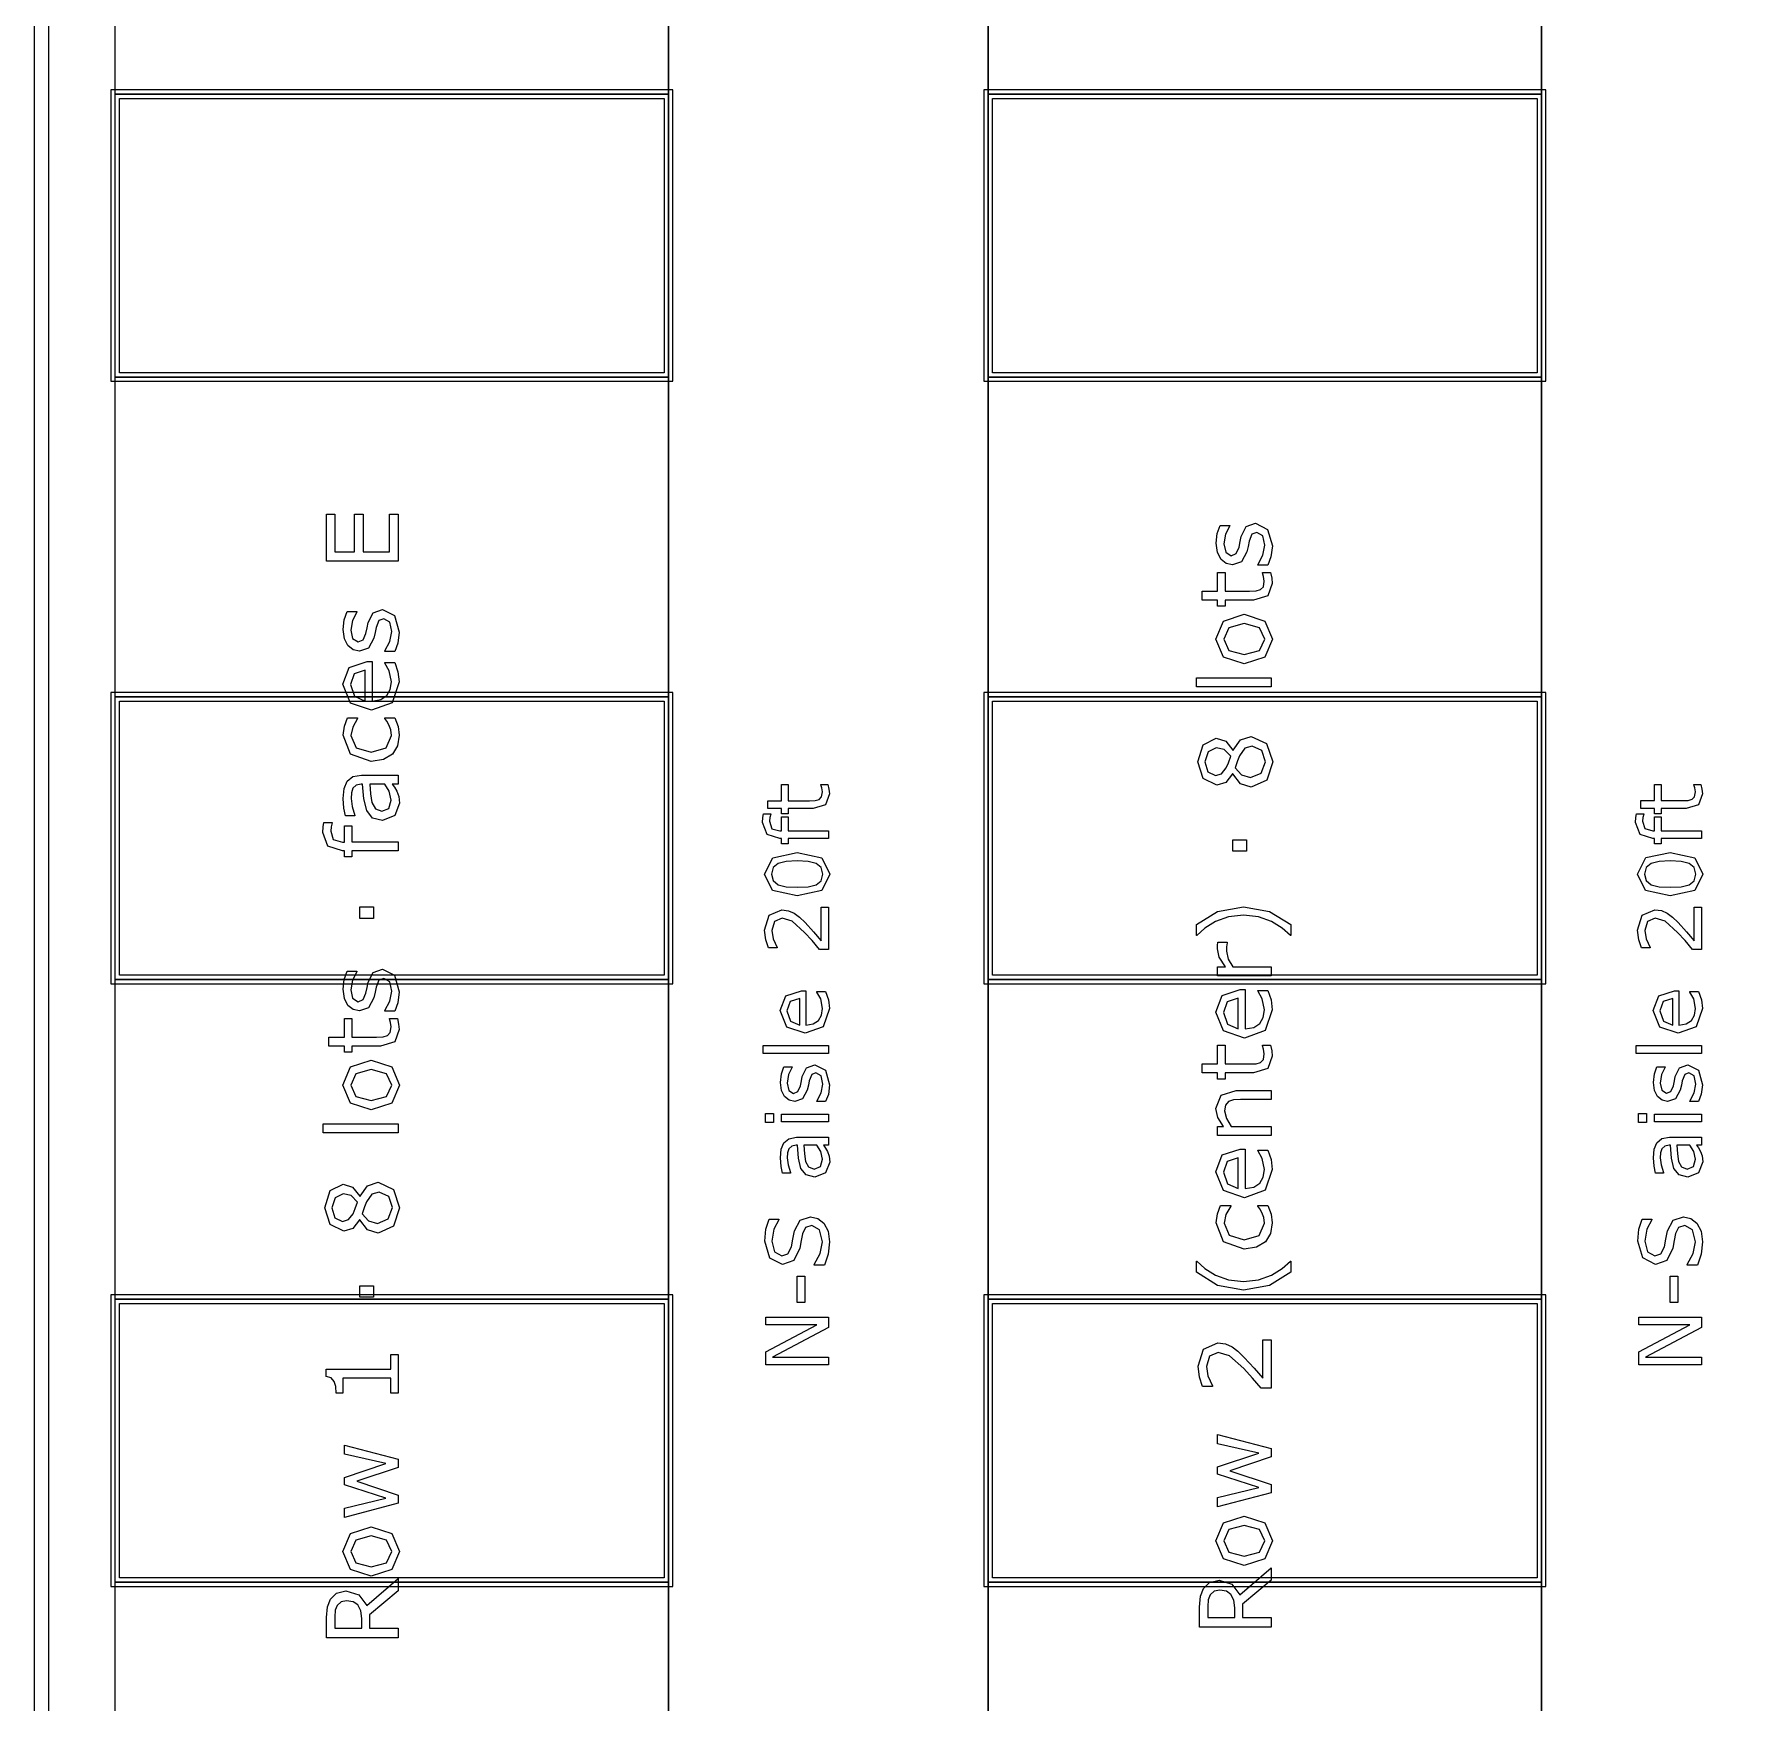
# Model space of a CAD drawing. Extents: x -1 to 182, y 89 to 480.
# Drawn here: x 94.56 to 131.25, y 237.91 to 273.81 of the extents above; entities that cross this region are included whole.
import ezdxf

# ---------------------------------------------------------------- set-up
doc = ezdxf.new("R2010")
doc.units = 0
doc.header["$MEASUREMENT"] = 0
doc.layers.add('Layer 1', color=7, linetype='Continuous')

msp = doc.modelspace()

# ---------------------------------------------------------------- linework, layer by layer
at = {"layer": 'Layer 1', "color": 7}
for points in [[(94.562067, 309.721697), (94.562067, 190.077473), (154.145953, 190.077473), (154.145953, 309.721697), (94.562067, 309.721697)], [(94.879361, 309.404403), (153.828659, 309.404403), (153.828659, 190.394761), (94.879361, 190.394761), (94.879361, 309.404403)]]:
    msp.add_lwpolyline(points, close=True, dxfattribs=at)
for points in [[(108.214447, 309.56305), (115.093605, 309.56305), (115.093605, 190.236117), (108.214447, 190.236117), (108.214447, 309.56305)], [(126.99984, 309.56305), (133.878998, 309.56305), (133.878998, 190.236117), (126.99984, 190.236117), (126.99984, 309.56305)], [(96.308212, 279.400588), (108.214447, 279.400588), (108.214447, 272.52143), (96.308212, 272.52143), (96.308212, 279.400588)], [(115.093605, 279.400588), (126.99984, 279.400588), (126.99984, 272.52143), (115.093605, 272.52143), (115.093605, 279.400588)], [(96.215711, 272.613931), (96.215711, 266.34352), (108.306948, 266.34352), (108.306948, 272.613931), (96.215711, 272.613931)], [(115.001104, 272.613931), (115.001104, 266.34352), (127.092341, 266.34352), (127.092341, 272.613931), (115.001104, 272.613931)], [(96.308212, 272.52143), (108.214447, 272.52143), (108.214447, 266.436021), (96.308212, 266.436021), (96.308212, 272.52143)], [(96.400713, 272.428929), (108.121946, 272.428929), (108.121946, 266.528522), (96.400713, 266.528522), (96.400713, 272.428929)], [(115.093605, 272.52143), (126.99984, 272.52143), (126.99984, 266.436021), (115.093605, 266.436021), (115.093605, 272.52143)], [(115.186106, 272.428929), (126.907339, 272.428929), (126.907339, 266.528522), (115.186106, 266.528522), (115.186106, 272.428929)], [(96.308212, 266.436021), (108.214447, 266.436021), (108.214447, 259.556863), (96.308212, 259.556863), (96.308212, 266.436021)], [(115.093605, 266.436021), (126.99984, 266.436021), (126.99984, 259.556863), (115.093605, 259.556863), (115.093605, 266.436021)], [(102.39321, 263.485683), (102.39321, 262.47179), (100.854287, 262.47179), (100.854287, 263.485683), (101.036188, 263.485683), (101.036188, 262.676429), (101.457867, 262.676429), (101.457867, 263.485683), (101.639768, 263.485683), (101.639768, 262.676429), (102.211309, 262.676429), (102.211309, 263.485683), (102.39321, 263.485683)], [(120.846415, 263.289705), (121.105831, 263.158445), (121.207116, 262.80188), (121.177144, 262.566235), (121.109963, 262.387435), (120.891889, 262.387435), (120.891889, 262.39778), (121.002476, 262.602419), (121.042783, 262.818427), (121.001442, 263.018931), (120.87122, 263.091278), (120.767865, 263.052004), (120.707922, 262.901109), (120.686226, 262.792588), (120.659355, 262.671666), (120.541531, 262.455657), (120.349295, 262.392613), (120.214937, 262.421553), (120.102283, 262.511469), (120.0258, 262.65823), (119.996863, 262.858734), (120.022712, 263.067506), (120.083688, 263.244239), (120.291428, 263.244239), (120.291428, 263.233894), (120.199443, 263.053028), (120.161203, 262.844253), (120.202544, 262.664421), (120.323467, 262.591039), (120.430953, 262.635481), (120.489865, 262.776041), (120.514657, 262.895931), (120.537385, 263.007551), (120.643837, 263.216323), (120.84641, 263.289705), (120.846415, 263.289705)], [(121.168875, 262.230339), (121.192635, 262.110451), (121.201948, 261.995727), (121.106862, 261.727012), (120.801973, 261.635027), (120.188058, 261.635027), (120.188058, 261.50377), (120.02476, 261.50377), (120.02476, 261.635027), (119.692997, 261.635027), (119.692997, 261.829331), (120.02476, 261.829331), (120.02476, 262.230339), (120.188058, 262.230339), (120.188058, 261.829331), (120.714123, 261.829331), (120.856749, 261.833459), (120.951833, 261.862399), (121.012811, 261.924409), (121.031411, 262.046366), (121.01797, 262.145585), (120.994211, 262.219999), (120.994211, 262.230344), (121.168875, 262.230339)], [(102.060415, 261.43413), (102.319831, 261.302873), (102.421116, 260.946305), (102.391144, 260.71066), (102.323963, 260.53186), (102.105889, 260.53186), (102.105889, 260.542205), (102.216476, 260.746841), (102.256783, 260.96285), (102.215442, 261.163353), (102.08522, 261.235701), (101.981865, 261.196426), (101.921922, 261.045532), (101.900226, 260.93701), (101.873355, 260.816088), (101.755531, 260.600082), (101.563295, 260.537035), (101.428937, 260.565975), (101.316283, 260.655891), (101.2398, 260.802653), (101.210863, 261.003156), (101.236712, 261.211931), (101.297688, 261.388662), (101.505428, 261.388662), (101.505428, 261.378316), (101.413443, 261.19745), (101.375203, 260.988678), (101.416544, 260.808844), (101.537467, 260.735462), (101.644953, 260.779904), (101.703865, 260.920463), (101.728657, 261.040354), (101.751385, 261.151974), (101.857837, 261.360748), (102.06041, 261.434127), (102.060415, 261.43413)], [(120.602501, 261.330137), (121.047953, 261.185442), (121.211248, 260.79787), (121.047953, 260.408229), (120.602501, 260.264569), (120.157052, 260.408229), (119.992719, 260.79787), (120.157052, 261.185442), (120.602501, 261.330137), (120.602501, 261.330137)], [(120.602501, 261.129634), (120.269706, 261.041781), (120.160153, 260.79787), (120.269706, 260.55189), (120.602501, 260.465075), (120.932198, 260.552925), (121.043818, 260.79787), (120.93323, 261.04075), (120.602501, 261.129634), (120.602501, 261.129634)], [(101.836138, 260.31482), (101.836138, 259.464228), (102.022175, 259.496266), (102.151365, 259.584116), (102.225779, 259.71124), (102.250571, 259.874538), (102.204062, 260.111215), (102.111043, 260.281747), (102.111043, 260.292092), (102.322916, 260.292092), (102.392162, 260.091588), (102.420068, 259.876615), (102.265038, 259.428064), (101.82269, 259.266833), (101.373105, 259.420828), (101.206706, 259.82804), (101.343133, 260.187706), (101.730705, 260.31483), (101.836138, 260.31482)], [(101.68731, 260.125685), (101.450633, 260.04817), (101.366916, 259.817692), (101.458901, 259.568614), (101.68731, 259.464228), (101.68731, 260.125685)], [(121.17921, 259.961746), (121.17921, 259.767444), (119.57104, 259.767444), (119.57104, 259.961746), (121.17921, 259.961746)], [(96.215711, 259.649364), (96.215711, 253.378953), (108.306948, 253.378953), (108.306948, 259.649364), (96.215711, 259.649364)], [(96.308212, 259.556863), (108.214447, 259.556863), (108.214447, 253.471454), (96.308212, 253.471454), (96.308212, 259.556863)], [(96.400713, 259.464362), (108.121946, 259.464362), (108.121946, 253.563955), (96.400713, 253.563955), (96.400713, 259.464362)], [(115.001104, 259.649364), (115.001104, 253.378953), (127.092341, 253.378953), (127.092341, 259.649364), (115.001104, 259.649364)], [(115.093605, 259.556863), (126.99984, 259.556863), (126.99984, 253.471454), (115.093605, 253.471454), (115.093605, 259.556863)], [(115.186106, 259.464362), (126.907339, 259.464362), (126.907339, 253.563955), (115.186106, 253.563955), (115.186106, 259.464362)], [(102.320862, 259.099392), (102.39321, 258.91439), (102.41906, 258.729388), (102.382886, 258.499947), (102.271264, 258.321144), (102.083161, 258.204357), (101.817546, 258.163016), (101.373129, 258.318046), (101.2119, 258.729388), (101.239803, 258.923693), (101.308018, 259.099392), (101.524023, 259.099392), (101.524023, 259.089046), (101.417571, 258.905079), (101.380362, 258.721109), (101.491985, 258.459627), (101.817546, 258.364544), (102.138972, 258.457561), (102.250594, 258.721109), (102.23509, 258.841), (102.194783, 258.950553), (102.149307, 259.030134), (102.106934, 259.089046), (102.106934, 259.099392), (102.320862, 259.099392)], [(120.750287, 258.703945), (121.082047, 258.54788), (121.214339, 258.157208), (121.085148, 257.758267), (120.754419, 257.610471), (120.522909, 257.684885), (120.357545, 257.894691), (120.351354, 257.894691), (120.206661, 257.710724), (120.01029, 257.651812), (119.720903, 257.79444), (119.605148, 258.157208), (119.715735, 258.525145), (119.996855, 258.662603), (120.202526, 258.59749), (120.359622, 258.406289), (120.365813, 258.406289), (120.518776, 258.627462), (120.750287, 258.703945), (120.750287, 258.703945)], [(119.998911, 258.458999), (119.823212, 258.373216), (119.757066, 258.156173), (119.819076, 257.942234), (119.98651, 257.859552), (120.1157, 257.900893), (120.211818, 258.028017), (120.260393, 258.13757), (120.310002, 258.27813), (120.16841, 258.419724), (119.998911, 258.458999), (119.998911, 258.458999)], [(120.769921, 258.491037), (120.617995, 258.448662), (120.50224, 258.285366), (120.459864, 258.178911), (120.405088, 258.024916), (120.542547, 257.875054), (120.738917, 257.819245), (120.969393, 257.915363), (121.060343, 258.159274), (120.982829, 258.400087), (120.769921, 258.491037), (120.769921, 258.491037)], [(102.39321, 257.871562), (102.39321, 257.678292), (102.270221, 257.678292), (102.319831, 257.608011), (102.36944, 257.523263), (102.408712, 257.41164), (102.425248, 257.263847), (102.321897, 256.999264), (102.058346, 256.890743), (101.846473, 256.946554), (101.718317, 257.107785), (101.655272, 257.360999), (101.630481, 257.678292), (101.600509, 257.678292), (101.490953, 257.654533), (101.422741, 257.588387), (101.390702, 257.489168), (101.382447, 257.368246), (101.403111, 257.197714), (101.460989, 257.003413), (101.460989, 256.993067), (101.263586, 256.993067), (101.229479, 257.1574), (101.210879, 257.369273), (101.231542, 257.581145), (101.299757, 257.738242), (101.422746, 257.83746), (101.609814, 257.871568), (102.39321, 257.871562)], [(102.10899, 257.678292), (101.787564, 257.678292), (101.803068, 257.468486), (101.83304, 257.278317), (101.907454, 257.142925), (102.044913, 257.091249), (102.194775, 257.151193), (102.244385, 257.334128), (102.20511, 257.521196), (102.108992, 257.678292), (102.10899, 257.678292)], [(111.645167, 257.670815), (111.665963, 257.565914), (111.674112, 257.465531), (111.590911, 257.230404), (111.324132, 257.149918), (110.786957, 257.149918), (110.786957, 257.035068), (110.644072, 257.035068), (110.644072, 257.149918), (110.353779, 257.149918), (110.353779, 257.319933), (110.644072, 257.319933), (110.644072, 257.670815), (110.786957, 257.670815), (110.786957, 257.319933), (111.247263, 257.319933), (111.372061, 257.323558), (111.455262, 257.348879), (111.508618, 257.40314), (111.52489, 257.509851), (111.513142, 257.596669), (111.492346, 257.66178), (111.492346, 257.670829), (111.645167, 257.670815)], [(130.430267, 257.671208), (130.451063, 257.566307), (130.459212, 257.465924), (130.376011, 257.230797), (130.109232, 257.150311), (129.572057, 257.150311), (129.572057, 257.035461), (129.429172, 257.035461), (129.429172, 257.150311), (129.138879, 257.150311), (129.138879, 257.320326), (129.429172, 257.320326), (129.429172, 257.671208), (129.572057, 257.671208), (129.572057, 257.320326), (130.032363, 257.320326), (130.157161, 257.323951), (130.240362, 257.349272), (130.293718, 257.403533), (130.30999, 257.510244), (130.298242, 257.597062), (130.277446, 257.662173), (130.277446, 257.671222), (130.430267, 257.671208)], [(100.973143, 256.851471), (100.973143, 256.841125), (100.954543, 256.757411), (100.944197, 256.666461), (101.000006, 256.48456), (101.199478, 256.428749), (101.238752, 256.428749), (101.238752, 256.779115), (101.40205, 256.779115), (101.40205, 256.434951), (102.39321, 256.434951), (102.39321, 256.240646), (101.402058, 256.240646), (101.402058, 256.109389), (101.23876, 256.109389), (101.23876, 256.240646), (101.20052, 256.240646), (100.885293, 256.342966), (100.774706, 256.638555), (100.780897, 256.755345), (100.795369, 256.851463), (100.973143, 256.851471)], [(110.411652, 257.038684), (110.411652, 257.029636), (110.39538, 256.956386), (110.386331, 256.876805), (110.435165, 256.717639), (110.609702, 256.668805), (110.644067, 256.668805), (110.644067, 256.975375), (110.786952, 256.975375), (110.786952, 256.674232), (111.65421, 256.674232), (111.65421, 256.504216), (110.786952, 256.504216), (110.786952, 256.389366), (110.644067, 256.389366), (110.644067, 256.504216), (110.610605, 256.504216), (110.334782, 256.593746), (110.238019, 256.852386), (110.243443, 256.954576), (110.256116, 257.038679), (110.411652, 257.038684)], [(129.196752, 257.039077), (129.196752, 257.030029), (129.18048, 256.956779), (129.171431, 256.877198), (129.220265, 256.718032), (129.394802, 256.669198), (129.429167, 256.669198), (129.429167, 256.975768), (129.572052, 256.975768), (129.572052, 256.674625), (130.43931, 256.674625), (130.43931, 256.504609), (129.572052, 256.504609), (129.572052, 256.389759), (129.429167, 256.389759), (129.429167, 256.504609), (129.395705, 256.504609), (129.119882, 256.594139), (129.023119, 256.852779), (129.028543, 256.954969), (129.041216, 257.039072), (129.196752, 257.039077)], [(120.651068, 256.478759), (120.651068, 256.231747), (120.358579, 256.231747), (120.358579, 256.478759), (120.651068, 256.478759)], [(110.980478, 256.20579), (111.513134, 256.091845), (111.682245, 255.740058), (111.51042, 255.385557), (110.982288, 255.274323), (110.452347, 255.387366), (110.280524, 255.740058), (110.455059, 256.093652), (110.980478, 256.20579), (110.980478, 256.20579)], [(129.765578, 256.206183), (130.298234, 256.092238), (130.467345, 255.740451), (130.29552, 255.38595), (129.767388, 255.274716), (129.237447, 255.387759), (129.065624, 255.740451), (129.240159, 256.094045), (129.765578, 256.206183), (129.765578, 256.206183)], [(111.391048, 255.967951), (111.219225, 256.010454), (110.980478, 256.022201), (110.741735, 256.010454), (110.569912, 255.967046), (110.465007, 255.880229), (110.429738, 255.740058), (110.465007, 255.598982), (110.571719, 255.51126), (110.746256, 255.468757), (110.982288, 255.457909), (111.21832, 255.467858), (111.388336, 255.51036), (111.495952, 255.594466), (111.533028, 255.740063), (111.497759, 255.881139), (111.391048, 255.967957), (111.391048, 255.967951)], [(130.176148, 255.968344), (130.004325, 256.010847), (129.765578, 256.022594), (129.526835, 256.010847), (129.355012, 255.967439), (129.250107, 255.880622), (129.214838, 255.740451), (129.250107, 255.599375), (129.356819, 255.511653), (129.531356, 255.46915), (129.767388, 255.458302), (130.00342, 255.468251), (130.173436, 255.510753), (130.281052, 255.594859), (130.318128, 255.740456), (130.282859, 255.881532), (130.176148, 255.96835), (130.176148, 255.968344)], [(101.865079, 255.033494), (101.865079, 254.786482), (101.57259, 254.786482), (101.57259, 255.033494), (101.865079, 255.033494)], [(111.65421, 255.030153), (111.65421, 254.118582), (111.465202, 254.118582), (111.302423, 254.308492), (111.140546, 254.486646), (110.873767, 254.724488), (110.659439, 254.788697), (110.495755, 254.719061), (110.43607, 254.526437), (110.465007, 254.348283), (110.553632, 254.161085), (110.553632, 254.152036), (110.363722, 254.152036), (110.305845, 254.322954), (110.279625, 254.530951), (110.380005, 254.855607), (110.650401, 254.973172), (110.794191, 254.953276), (110.919894, 254.8963), (111.030223, 254.813102), (111.1505, 254.698252), (111.334985, 254.498394), (111.499574, 254.30577), (111.499574, 255.030142), (111.65421, 255.030153)], [(120.58802, 255.039055), (121.147161, 254.93777), (121.605011, 254.653549), (121.605011, 254.416872), (121.594666, 254.416872), (121.420002, 254.576034), (121.190558, 254.717629), (120.911505, 254.818914), (120.58801, 254.857154), (120.265549, 254.818914), (119.985464, 254.717629), (119.756021, 254.576034), (119.581356, 254.416872), (119.571011, 254.416872), (119.571011, 254.653549), (120.028864, 254.93777), (120.588002, 255.039055), (120.58802, 255.039055)], [(130.43931, 255.030546), (130.43931, 254.118975), (130.250302, 254.118975), (130.087523, 254.308885), (129.925646, 254.487039), (129.658867, 254.724881), (129.444539, 254.78909), (129.280855, 254.719454), (129.22117, 254.52683), (129.250107, 254.348676), (129.338732, 254.161478), (129.338732, 254.152429), (129.148822, 254.152429), (129.090945, 254.323347), (129.064725, 254.531344), (129.165105, 254.856), (129.435501, 254.973565), (129.579291, 254.953669), (129.704994, 254.896693), (129.815323, 254.813495), (129.9356, 254.698645), (130.120085, 254.498787), (130.284674, 254.306163), (130.284674, 255.030535), (130.43931, 255.030546)], [(120.236622, 254.273211), (120.236622, 254.262866), (120.22215, 254.178117), (120.21699, 254.082), (120.257297, 253.908367), (120.359617, 253.747135), (121.17921, 253.747135), (121.17921, 253.552834), (120.02476, 253.552834), (120.02476, 253.747135), (120.195292, 253.747135), (120.064035, 253.95074), (120.02476, 254.131609), (120.027856, 254.204988), (120.037143, 254.273201), (120.236622, 254.273211)], [(102.060415, 253.694043), (102.319831, 253.562786), (102.421116, 253.206218), (102.391144, 252.970575), (102.323963, 252.791775), (102.105889, 252.791775), (102.105889, 252.80212), (102.216476, 253.006759), (102.256783, 253.222765), (102.215442, 253.423271), (102.08522, 253.495616), (101.981865, 253.456344), (101.921922, 253.305447), (101.900226, 253.196928), (101.873355, 253.076006), (101.755531, 252.859998), (101.563295, 252.796953), (101.428937, 252.82589), (101.316283, 252.915809), (101.2398, 253.062568), (101.210863, 253.263074), (101.236712, 253.471846), (101.297688, 253.64858), (101.505428, 253.64858), (101.505428, 253.638234), (101.413443, 253.457365), (101.375203, 253.248594), (101.416544, 253.068759), (101.537467, 252.99538), (101.644953, 253.039822), (101.703865, 253.180381), (101.728657, 253.300269), (101.751385, 253.411892), (101.857837, 253.620663), (102.06041, 253.694043), (102.060415, 253.694043)], [(96.308212, 253.471454), (108.214447, 253.471454), (108.214447, 246.592296), (96.308212, 246.592296), (96.308212, 253.471454)], [(111.166771, 253.231428), (111.166771, 252.487158), (111.329553, 252.515193), (111.442597, 252.592063), (111.507708, 252.703296), (111.529404, 252.846182), (111.488708, 253.053273), (111.407317, 253.20249), (111.407317, 253.211539), (111.592708, 253.211539), (111.653297, 253.036097), (111.677718, 252.847994), (111.542066, 252.455514), (111.155011, 252.314436), (110.761623, 252.449183), (110.616026, 252.805491), (110.735398, 253.1202), (111.074525, 253.231433), (111.166771, 253.231428)], [(115.093605, 253.471454), (126.99984, 253.471454), (126.99984, 246.592296), (115.093605, 246.592296), (115.093605, 253.471454)], [(120.622128, 253.258289), (120.622128, 252.407695), (120.808164, 252.439736), (120.937355, 252.527585), (121.011769, 252.654709), (121.03656, 252.818005), (120.990052, 253.054682), (120.897032, 253.225216), (120.897032, 253.235562), (121.108905, 253.235562), (121.178152, 253.035058), (121.206057, 252.820084), (121.051027, 252.371531), (120.608679, 252.210302), (120.159094, 252.364298), (119.992695, 252.771507), (120.129122, 253.131176), (120.516694, 253.2583), (120.622128, 253.258289)], [(129.951871, 253.231821), (129.951871, 252.487551), (130.114653, 252.515586), (130.227697, 252.592456), (130.292808, 252.703689), (130.314504, 252.846575), (130.273808, 253.053666), (130.192417, 253.202883), (130.192417, 253.211932), (130.377808, 253.211932), (130.438397, 253.03649), (130.462818, 252.848387), (130.327166, 252.455907), (129.940111, 252.314829), (129.546723, 252.449576), (129.401126, 252.805884), (129.520498, 253.120593), (129.859625, 253.231826), (129.951871, 253.231821)], [(111.036549, 253.065934), (110.829455, 252.99811), (110.756205, 252.796443), (110.836691, 252.578498), (111.036549, 252.487158), (111.036549, 253.065934)], [(120.4733, 253.069152), (120.236622, 252.991637), (120.152906, 252.761162), (120.244891, 252.512081), (120.4733, 252.407695), (120.4733, 253.069152)], [(129.821649, 253.066327), (129.614555, 252.998503), (129.541305, 252.796836), (129.621791, 252.578891), (129.821649, 252.487551), (129.821649, 253.066327)], [(102.382875, 252.634679), (102.406635, 252.514788), (102.415948, 252.400068), (102.320862, 252.131349), (102.015973, 252.039367), (101.402058, 252.039367), (101.402058, 251.908108), (101.23876, 251.908108), (101.23876, 252.039367), (100.906997, 252.039367), (100.906997, 252.233669), (101.23876, 252.233669), (101.23876, 252.634679), (101.402058, 252.634679), (101.402058, 252.233669), (101.928123, 252.233669), (102.070749, 252.237797), (102.165833, 252.266734), (102.226811, 252.328747), (102.245411, 252.450701), (102.23197, 252.54992), (102.208211, 252.624334), (102.208211, 252.634679), (102.382875, 252.634679)], [(111.65421, 252.049461), (111.65421, 251.879446), (110.247062, 251.879446), (110.247062, 252.049461), (111.65421, 252.049461)], [(121.168865, 252.057329), (121.192624, 251.937441), (121.201938, 251.822717), (121.106852, 251.554002), (120.801962, 251.462017), (120.188048, 251.462017), (120.188048, 251.33076), (120.02475, 251.33076), (120.02475, 251.462017), (119.692986, 251.462017), (119.692986, 251.656321), (120.02475, 251.656321), (120.02475, 252.057329), (120.188048, 252.057329), (120.188048, 251.656321), (120.714113, 251.656321), (120.856739, 251.660449), (120.951822, 251.689389), (121.012801, 251.751399), (121.031401, 251.873356), (121.01796, 251.972575), (120.9942, 252.046989), (120.9942, 252.057334), (121.168865, 252.057329)], [(130.43931, 252.049854), (130.43931, 251.879839), (129.032162, 251.879839), (129.032162, 252.049854), (130.43931, 252.049854)], [(101.816501, 251.734475), (102.261953, 251.589782), (102.425248, 251.202208), (102.261953, 250.81257), (101.816501, 250.668909), (101.371052, 250.81257), (101.206719, 251.202208), (101.371052, 251.589782), (101.816501, 251.734475), (101.816501, 251.734475)], [(101.816501, 251.533971), (101.483706, 251.446122), (101.374153, 251.202208), (101.483706, 250.956231), (101.816501, 250.869413), (102.146198, 250.957262), (102.257818, 251.202208), (102.14723, 251.445087), (101.816501, 251.533971), (101.816501, 251.533971)], [(111.363013, 251.63437), (111.590001, 251.51952), (111.678628, 251.207524), (111.652408, 251.001334), (111.593628, 250.844884), (111.402811, 250.844884), (111.402811, 250.853932), (111.499577, 251.032992), (111.534846, 251.221999), (111.498672, 251.397439), (111.384727, 251.460743), (111.294292, 251.426379), (111.241842, 251.294344), (111.222844, 251.19939), (111.199323, 251.093581), (111.096228, 250.904576), (110.928022, 250.849411), (110.81046, 250.874731), (110.711887, 250.953408), (110.644966, 251.081823), (110.619645, 251.257265), (110.642267, 251.439941), (110.695623, 251.594582), (110.877394, 251.594582), (110.877394, 251.585533), (110.796911, 251.427276), (110.763449, 251.2446), (110.799623, 251.087244), (110.90543, 251.023035), (110.999481, 251.061924), (111.051027, 251.184912), (111.072723, 251.289814), (111.092619, 251.387483), (111.185766, 251.570159), (111.363015, 251.634368), (111.363013, 251.63437)], [(130.148113, 251.634763), (130.375101, 251.519913), (130.463728, 251.207917), (130.437508, 251.001727), (130.378728, 250.845277), (130.187911, 250.845277), (130.187911, 250.854325), (130.284677, 251.033385), (130.319946, 251.222392), (130.283772, 251.397832), (130.169827, 251.461136), (130.079392, 251.426772), (130.026942, 251.294737), (130.007944, 251.199783), (129.984423, 251.093974), (129.881328, 250.904969), (129.713122, 250.849804), (129.59556, 250.875124), (129.496987, 250.953801), (129.430066, 251.082216), (129.404745, 251.257658), (129.427367, 251.440334), (129.480723, 251.594975), (129.662494, 251.594975), (129.662494, 251.585926), (129.582011, 251.427669), (129.548549, 251.244993), (129.584723, 251.087637), (129.69053, 251.023428), (129.784581, 251.062317), (129.836127, 251.185305), (129.857823, 251.290207), (129.877719, 251.387876), (129.970866, 251.570552), (130.148115, 251.634761), (130.148113, 251.634763)], [(121.17921, 251.083748), (121.17921, 250.889443), (120.521885, 250.889443), (120.373057, 250.88013), (120.263504, 250.846025), (120.199425, 250.771611), (120.177729, 250.645522), (120.217004, 250.479123), (120.317257, 250.312724), (121.17921, 250.312724), (121.17921, 250.118422), (120.02476, 250.118422), (120.02476, 250.312724), (120.152916, 250.312724), (120.035095, 250.500826), (119.992719, 250.700298), (120.105376, 250.98555), (120.429903, 251.083737), (121.17921, 251.083748)], [(110.474956, 250.587148), (110.474956, 250.395429), (110.298608, 250.395429), (110.298608, 250.587148), (110.474956, 250.587148)], [(111.65421, 250.576298), (111.65421, 250.406282), (110.644067, 250.406282), (110.644067, 250.576298), (111.65421, 250.576298)], [(129.260056, 250.587541), (129.260056, 250.395822), (129.083708, 250.395822), (129.083708, 250.587541), (129.260056, 250.587541)], [(130.43931, 250.576691), (130.43931, 250.406675), (129.429167, 250.406675), (129.429167, 250.576691), (130.43931, 250.576691)], [(102.39321, 250.366086), (102.39321, 250.171782), (100.78504, 250.171782), (100.78504, 250.366086), (102.39321, 250.366086)], [(111.65421, 250.077103), (111.65421, 249.907993), (111.546594, 249.907993), (111.590001, 249.846498), (111.633411, 249.772341), (111.667775, 249.674673), (111.682248, 249.545352), (111.591813, 249.313842), (111.361208, 249.218889), (111.175817, 249.267723), (111.063682, 249.408799), (111.008516, 249.63036), (110.986821, 249.907993), (110.9606, 249.907993), (110.864739, 249.887196), (110.805055, 249.829319), (110.777019, 249.742504), (110.769796, 249.636697), (110.787894, 249.48748), (110.838535, 249.317465), (110.838535, 249.308416), (110.665807, 249.308416), (110.635965, 249.452206), (110.619693, 249.637597), (110.637791, 249.822985), (110.697478, 249.960444), (110.805094, 250.047261), (110.968779, 250.077103), (111.65421, 250.077103)], [(111.405518, 249.907993), (111.124269, 249.907993), (111.137842, 249.724412), (111.164062, 249.558013), (111.229173, 249.439546), (111.34945, 249.394329), (111.48058, 249.446779), (111.523988, 249.606847), (111.489623, 249.770534), (111.405521, 249.907993), (111.405518, 249.907993)], [(120.622138, 249.823878), (120.622138, 248.973283), (120.808175, 249.005324), (120.937365, 249.093173), (121.011779, 249.220298), (121.036571, 249.383593), (120.990062, 249.620273), (120.897043, 249.790805), (120.897043, 249.80115), (121.108916, 249.80115), (121.178162, 249.600646), (121.206068, 249.385673), (121.051038, 248.93712), (120.60869, 248.775891), (120.159105, 248.929886), (119.992706, 249.337095), (120.129133, 249.696764), (120.516705, 249.823888), (120.622138, 249.823878)], [(130.43931, 250.077496), (130.43931, 249.908386), (130.331694, 249.908386), (130.375101, 249.846891), (130.418511, 249.772734), (130.452875, 249.675066), (130.467348, 249.545745), (130.376913, 249.314235), (130.146308, 249.219282), (129.960917, 249.268116), (129.848782, 249.409192), (129.793616, 249.630753), (129.771921, 249.908386), (129.7457, 249.908386), (129.649839, 249.887589), (129.590155, 249.829712), (129.562119, 249.742897), (129.554896, 249.63709), (129.572994, 249.487873), (129.623635, 249.317858), (129.623635, 249.308809), (129.450907, 249.308809), (129.421065, 249.452599), (129.404793, 249.63799), (129.422891, 249.823378), (129.482578, 249.960837), (129.590194, 250.047654), (129.753879, 250.077496), (130.43931, 250.077496)], [(130.190618, 249.908386), (129.909369, 249.908386), (129.922942, 249.724805), (129.949162, 249.558406), (130.014273, 249.439939), (130.13455, 249.394722), (130.26568, 249.447172), (130.309088, 249.60724), (130.274723, 249.770927), (130.190621, 249.908386), (130.190618, 249.908386)], [(120.47331, 249.63474), (120.236633, 249.557226), (120.152916, 249.32675), (120.244901, 249.077669), (120.47331, 248.973283), (120.47331, 249.63474)], [(101.964297, 249.108282), (102.296058, 248.952221), (102.428349, 248.561548), (102.299159, 248.162604), (101.96843, 248.014811), (101.73692, 248.089225), (101.571555, 248.299031), (101.565364, 248.299031), (101.420672, 248.115064), (101.224301, 248.056152), (100.934913, 248.198778), (100.819158, 248.561548), (100.929746, 248.929482), (101.210865, 249.066941), (101.416536, 249.00183), (101.573632, 248.810626), (101.579824, 248.810626), (101.732787, 249.031802), (101.964297, 249.108282), (101.964297, 249.108282)], [(101.212921, 248.863337), (101.037222, 248.777554), (100.971076, 248.560514), (101.033087, 248.346574), (101.20052, 248.263892), (101.329711, 248.305233), (101.425828, 248.432355), (101.474403, 248.541911), (101.524013, 248.68247), (101.382421, 248.824062), (101.212921, 248.863337), (101.212921, 248.863337)], [(101.983932, 248.895375), (101.832006, 248.853002), (101.716251, 248.689704), (101.673875, 248.583252), (101.619098, 248.429257), (101.756557, 248.279394), (101.952928, 248.223583), (102.183404, 248.319701), (102.274354, 248.563614), (102.196839, 248.804425), (101.983932, 248.895375), (101.983932, 248.895375)], [(111.269866, 248.367003), (111.425412, 248.329924), (111.555637, 248.227734), (111.646071, 248.058624), (111.678628, 247.827113), (111.651498, 247.564856), (111.571012, 247.328824), (111.346735, 247.328824), (111.346735, 247.341471), (111.477865, 247.577503), (111.523985, 247.82891), (111.461586, 248.08755), (111.295189, 248.180697), (111.163155, 248.136385), (111.097138, 248.003447), (111.067296, 247.85604), (111.037454, 247.688737), (110.908134, 247.422862), (110.668482, 247.33695), (110.391758, 247.479835), (110.283236, 247.842475), (110.310366, 248.102923), (110.377287, 248.312729), (110.588901, 248.312729), (110.588901, 248.300056), (110.481284, 248.097483), (110.437877, 247.841557), (110.497564, 247.610047), (110.6513, 247.523229), (110.783335, 247.566639), (110.856585, 247.71947), (110.887332, 247.88406), (110.924411, 248.064929), (111.044687, 248.291012), (111.269866, 248.366977), (111.269866, 248.367003)], [(121.106862, 248.608449), (121.17921, 248.423448), (121.20506, 248.238446), (121.168886, 248.009002), (121.057264, 247.830202), (120.869161, 247.713413), (120.603546, 247.672072), (120.159129, 247.827101), (119.9979, 248.238446), (120.025803, 248.432748), (120.094018, 248.608449), (120.310023, 248.608449), (120.310023, 248.598104), (120.203571, 248.414137), (120.166362, 248.23017), (120.277985, 247.968688), (120.603546, 247.873602), (120.924972, 247.966621), (121.036594, 248.23017), (121.02109, 248.350058), (120.980783, 248.459614), (120.935307, 248.539195), (120.892934, 248.598104), (120.892934, 248.608449), (121.106862, 248.608449)], [(130.054966, 248.367396), (130.210512, 248.330317), (130.340737, 248.228127), (130.431171, 248.059017), (130.463728, 247.827506), (130.436598, 247.565249), (130.356112, 247.329217), (130.131835, 247.329217), (130.131835, 247.341864), (130.262965, 247.577896), (130.309085, 247.829303), (130.246686, 248.087943), (130.080289, 248.18109), (129.948255, 248.136778), (129.882238, 248.00384), (129.852396, 247.856433), (129.822554, 247.68913), (129.693234, 247.423255), (129.453582, 247.337343), (129.176858, 247.480228), (129.068336, 247.842868), (129.095466, 248.103316), (129.162387, 248.313122), (129.374001, 248.313122), (129.374001, 248.300449), (129.266384, 248.097876), (129.222977, 247.84195), (129.282664, 247.61044), (129.4364, 247.523622), (129.568435, 247.567032), (129.641685, 247.719863), (129.672432, 247.884453), (129.709511, 248.065322), (129.829787, 248.291405), (130.054966, 248.36737), (130.054966, 248.367396)], [(121.605022, 247.411624), (121.605022, 247.174947), (121.147172, 246.890726), (120.588031, 246.789441), (120.028893, 246.890726), (119.57104, 247.174947), (119.57104, 247.411624), (119.581385, 247.411624), (119.75605, 247.251427), (119.985494, 247.110867), (120.265578, 247.009582), (120.588039, 246.971342), (120.911534, 247.008548), (121.190587, 247.110867), (121.420031, 247.252462), (121.594695, 247.411624), (121.605022, 247.411624)], [(101.865079, 246.8831), (101.865079, 246.636085), (101.57259, 246.636085), (101.57259, 246.8831), (101.865079, 246.8831)], [(111.146877, 247.087366), (111.146877, 246.523061), (110.983193, 246.523061), (110.983193, 247.087366), (111.146877, 247.087366)], [(129.931977, 247.087759), (129.931977, 246.523454), (129.768293, 246.523454), (129.768293, 247.087759), (129.931977, 247.087759)], [(96.215711, 246.684797), (96.215711, 240.414386), (108.306948, 240.414386), (108.306948, 246.684797), (96.215711, 246.684797)], [(96.308212, 246.592296), (108.214447, 246.592296), (108.214447, 240.506887), (96.308212, 240.506887), (96.308212, 246.592296)], [(115.001104, 246.684797), (115.001104, 240.414386), (127.092341, 240.414386), (127.092341, 246.684797), (115.001104, 246.684797)], [(115.093605, 246.592296), (126.99984, 246.592296), (126.99984, 240.506887), (115.093605, 240.506887), (115.093605, 246.592296)], [(96.400713, 246.499795), (108.121946, 246.499795), (108.121946, 240.599388), (96.400713, 240.599388), (96.400713, 246.499795)], [(111.65421, 246.207447), (111.65421, 245.985886), (110.449635, 245.347423), (111.65421, 245.347423), (111.65421, 245.180122), (110.307652, 245.180122), (110.307652, 245.457752), (111.407325, 246.040146), (110.307652, 246.040146), (110.307652, 246.207447), (111.65421, 246.207447)], [(115.186106, 246.499795), (126.907339, 246.499795), (126.907339, 240.599388), (115.186106, 240.599388), (115.186106, 246.499795)], [(130.43931, 246.20784), (130.43931, 245.986279), (129.234735, 245.347816), (130.43931, 245.347816), (130.43931, 245.180515), (129.092752, 245.180515), (129.092752, 245.458145), (130.192425, 246.040539), (129.092752, 246.040539), (129.092752, 246.20784), (130.43931, 246.20784)], [(121.17921, 245.720772), (121.17921, 244.678976), (120.963202, 244.678976), (120.777168, 244.896019), (120.592166, 245.099624), (120.287277, 245.37144), (120.042329, 245.444823), (119.85526, 245.365239), (119.787048, 245.145098), (119.820121, 244.941493), (119.921406, 244.727554), (119.921406, 244.717209), (119.704366, 244.717209), (119.63822, 244.912545), (119.608248, 245.150254), (119.722969, 245.521292), (120.031994, 245.65565), (120.196326, 245.632923), (120.339984, 245.567811), (120.466077, 245.472725), (120.603536, 245.341469), (120.814374, 245.113059), (121.002476, 244.892918), (121.002476, 245.720772), (121.17921, 245.720772)], [(102.39321, 245.405155), (102.39321, 244.572131), (102.236114, 244.572131), (102.236114, 244.892525), (101.204653, 244.892525), (101.204653, 244.572131), (101.064093, 244.572131), (101.053748, 244.711656), (101.02171, 244.824313), (100.956596, 244.898727), (100.849109, 244.930765), (100.849109, 245.090963), (102.236103, 245.090963), (102.236103, 245.405155), (102.39321, 245.405155)], [(120.02476, 243.679557), (121.17921, 243.3788), (121.17921, 243.198965), (120.289343, 242.902344), (121.17921, 242.607789), (121.17921, 242.428989), (120.02476, 242.125131), (120.02476, 242.327704), (120.91876, 242.539577), (120.02476, 242.82793), (120.02476, 242.988127), (120.91876, 243.283717), (120.02476, 243.48422), (120.02476, 243.679557)], [(101.23876, 243.451789), (102.39321, 243.151032), (102.39321, 242.971198), (101.503343, 242.674576), (102.39321, 242.380019), (102.39321, 242.201219), (101.23876, 241.897364), (101.23876, 242.099934), (102.13276, 242.311807), (101.23876, 242.600162), (101.23876, 242.760357), (102.13276, 243.055946), (101.23876, 243.25645), (101.23876, 243.451789)], [(120.602501, 241.926694), (121.047953, 241.782002), (121.211248, 241.394427), (121.047953, 241.004789), (120.602501, 240.861128), (120.157052, 241.004789), (119.992719, 241.394427), (120.157052, 241.782002), (120.602501, 241.926694), (120.602501, 241.926694)], [(101.816501, 241.698926), (102.261953, 241.554231), (102.425248, 241.16666), (102.261953, 240.777019), (101.816501, 240.633358), (101.371052, 240.777019), (101.206719, 241.16666), (101.371052, 241.554231), (101.816501, 241.698926), (101.816501, 241.698926)], [(101.816501, 241.49842), (101.483706, 241.410571), (101.374153, 241.16666), (101.483706, 240.920679), (101.816501, 240.833862), (102.146198, 240.921714), (102.257818, 241.16666), (102.14723, 241.409539), (101.816501, 241.49842), (101.816501, 241.49842)], [(120.602501, 241.726191), (120.269706, 241.638341), (120.160153, 241.394427), (120.269706, 241.148447), (120.602501, 241.061632), (120.932198, 241.149482), (121.043818, 241.394427), (120.93323, 241.637307), (120.602501, 241.726191), (120.602501, 241.726191)], [(121.17921, 240.811519), (121.17921, 240.545902), (120.567362, 240.031206), (120.567362, 239.74285), (121.17921, 239.74285), (121.17921, 239.538213), (119.640287, 239.538213), (119.640287, 239.969193), (119.658887, 240.201737), (119.722964, 240.369168), (119.85629, 240.499393), (120.05886, 240.546936), (120.337913, 240.463219), (120.506378, 240.232744), (121.17921, 240.811519)], [(96.308212, 240.506887), (108.214447, 240.506887), (108.214447, 233.627729), (96.308212, 233.627729), (96.308212, 240.506887)], [(102.39321, 240.583749), (102.39321, 240.318134), (101.781362, 239.803435), (101.781362, 239.515082), (102.39321, 239.515082), (102.39321, 239.310443), (100.854287, 239.310443), (100.854287, 239.741425), (100.872887, 239.973967), (100.936964, 240.1414), (101.07029, 240.271623), (101.27286, 240.319166), (101.551913, 240.235452), (101.720378, 240.004974), (102.39321, 240.583749)], [(115.093605, 240.506887), (126.99984, 240.506887), (126.99984, 233.627729), (115.093605, 233.627729), (115.093605, 240.506887)], [(120.073335, 240.332994), (119.956548, 240.309235), (119.869731, 240.232754), (119.828389, 240.127334), (119.81598, 239.983673), (119.81598, 239.74286), (120.396822, 239.74286), (120.396822, 239.949566), (120.380286, 240.119066), (120.316206, 240.242055), (120.216988, 240.310269), (120.073327, 240.332997), (120.073335, 240.332994)], [(101.287335, 240.105227), (101.170548, 240.081441), (101.083731, 240.00496), (101.042389, 239.89954), (101.02998, 239.755882), (101.02998, 239.515069), (101.610822, 239.515069), (101.610822, 239.721774), (101.594286, 239.891272), (101.530206, 240.014263), (101.430988, 240.082475), (101.287327, 240.105203), (101.287335, 240.105227)]]:
    msp.add_lwpolyline(points, dxfattribs=at)

doc.saveas('drawing.dxf')
